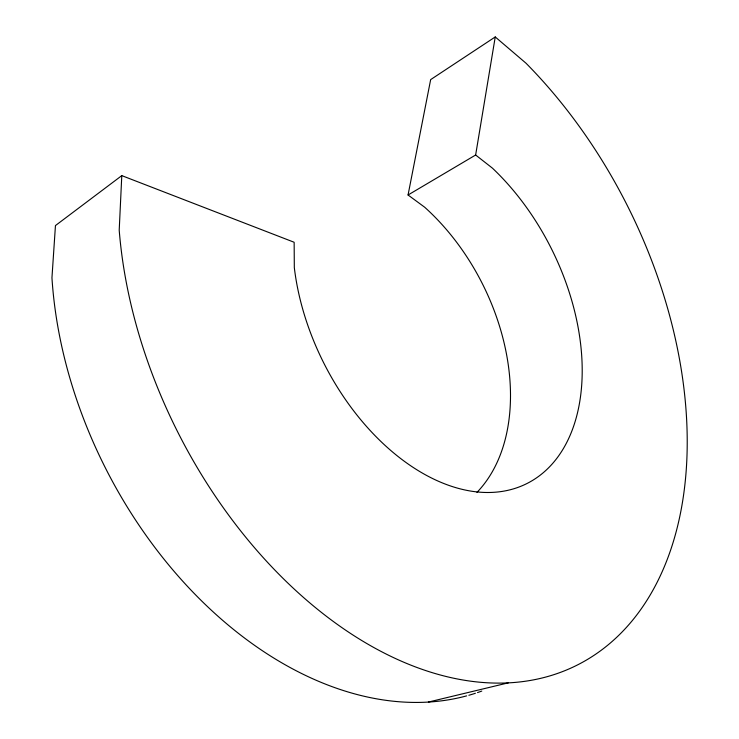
<?xml version="1.0" encoding="UTF-8"?>
<svg xmlns="http://www.w3.org/2000/svg" width="739" height="739" viewBox="0 0 739 739"><rect width="100%" height="100%" fill="white"/><g stroke="black" fill="none" stroke-linecap="round" stroke-linejoin="round"><path stroke-width="1.11" d="M495.241 36.95L475.639 155.005L492.405 168.123A199.216 127.367 63.3 0 1 526.87 483.565A199.216 127.367 63.3 0 1 294.316 267.583L294.15 242.263L121.787 175.623L119.21 230.18A387.864 251.703 63.2 0 0 565.852 670.264A387.864 251.703 63.2 0 0 525.992 63.194L495.241 36.95L430.661 79.609L408.057 194.994L424.657 207.206A189.655 129.196 63 0 1 476.951 492.396M121.787 175.623L55.453 225.571L51.952 277.79A368.743 254.595 62.9 0 0 466.632 695.879M408.057 194.994L475.639 155.005M428.408 702.05L508.349 682.836M481.773 691.076A368.743 254.595 62.9 0 1 477.523 692.572M475.38 693.284A368.743 254.595 62.9 0 1 468.849 695.27"/></g></svg>
